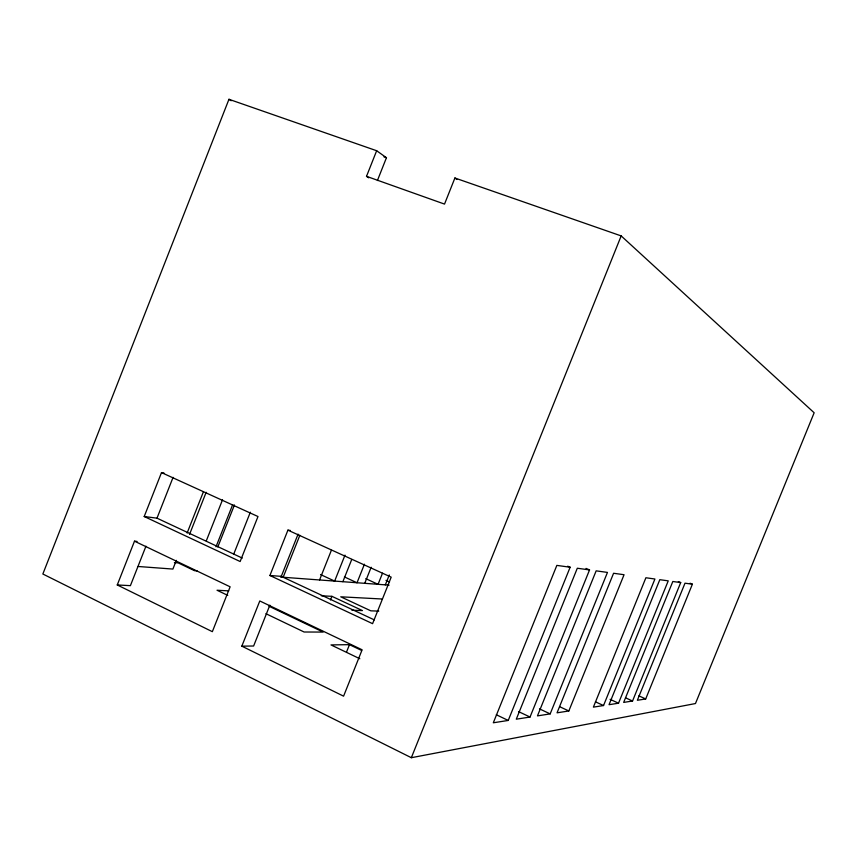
<?xml version="1.0" encoding="UTF-8"?>
<svg xmlns="http://www.w3.org/2000/svg" width="857" height="857" viewBox="0 0 857 857"><rect width="100%" height="100%" fill="white"/><g stroke="black" fill="none" stroke-linecap="round" stroke-linejoin="round"><path stroke-width="1.29" d="M228.958 99.294L42.85 574.008L411.339 757.706L695.466 703.543L814.15 412.774L621.175 235.911L454.906 177.999L444.526 204.095L366.517 176.338L376.652 150.736L228.958 99.294L231.197 100.751M134.495 541.174L230.126 586.809L212.343 631.673L117.259 584.956L134.495 541.174L137.077 541.442M161.502 472.603L257.989 516.525L240.142 561.528L144.212 516.514L161.502 472.603L164.019 473.053M145.958 546.188L130.403 585.652L117.259 584.956M144.212 516.514L156.992 518.174L173.082 477.349M176.328 560.371L172.889 569.069L138.202 566.488M187.126 533.033L203.323 492.025M189.526 534.425L206.162 492.304M206.312 540.821L222.541 499.76M215.996 546.787L232.654 504.698M217.796 547.002L234.443 504.966M377.412 180.548L386.453 157.72L376.652 150.736M233.618 554.404L250.34 512.197M241.835 646.167L259.789 600.961L362.125 649.799L343.582 696.163L241.835 646.167L253.618 646.007L269.848 605.171M287.92 530.151L391.188 577.157L372.581 623.671L269.912 575.497L287.92 530.151L290.394 530.483M298.075 534.147L281.3 576.354L269.912 575.497M283.164 577.264L299.854 535.282M319.554 579.975L331.37 550.301M344.996 555.132L334.648 581.089L320.529 574.554M330.481 599.954L331.927 596.333L362.436 610.591L351.884 610.227M342.864 581.699L351.734 559.471M364.429 564.217L357.026 582.76L344.418 576.943M364.75 583.328L371.167 567.259M346.539 652.006L349.474 644.657L361.547 650.42M382.522 573.172L378.066 584.324L365.768 578.679M385.329 584.86L389.303 574.951M411.339 757.706L621.175 235.911M570.141 567.238L556.846 565.395L493.311 722.783L508.233 720.448L570.141 567.238L567.709 566.188M589.541 569.926L577.307 568.234L516.289 719.194L530.033 717.041L589.541 569.926L586.027 568.416M550.173 713.892L607.463 572.422L596.161 570.848L537.468 715.884L550.173 713.892L539.492 708.868M568.823 710.978L624.057 574.726L613.58 573.269L557.05 712.82L568.823 710.978L559.642 706.682M603.532 705.547L654.919 579.011L645.899 577.757L593.387 707.132L603.532 705.547L595.465 701.819M618.518 703.211L668.235 580.853L659.815 579.686L609.038 704.69L618.518 703.211L610.088 699.323M680.704 582.589L672.82 581.496L623.671 702.408L632.541 701.015L680.704 582.589L678.326 581.582M692.392 584.206L685 583.188L637.372 700.265L645.696 698.958L692.392 584.206L690.089 583.231M349.474 644.657L330.995 644.914L359.822 658.744M378.783 611.105L370.835 610.837L340.743 596.804L382.061 599M228.723 590.869L217.035 590.248L227.769 595.39M321.279 595.776L331.927 596.333M197.099 570.869L194.507 570.676L178.267 562.92L174.4 562.599M280.496 577.061L389.099 585.138M383.936 156.842L386.453 157.72M385.971 580.36L389.539 581.989M638.872 695.841L645.696 698.958M625.524 697.802L632.541 701.015M156.992 518.174L242.274 558.089M280.871 576.193L374.295 619.879M518.528 711.589L530.033 717.041M269.055 606.263L323.132 632.08L304.096 632.005L265.927 613.698M496.321 714.759L508.233 720.448M366.517 176.338L368.724 177.806M454.906 177.999L456.877 179.499"/></g></svg>
